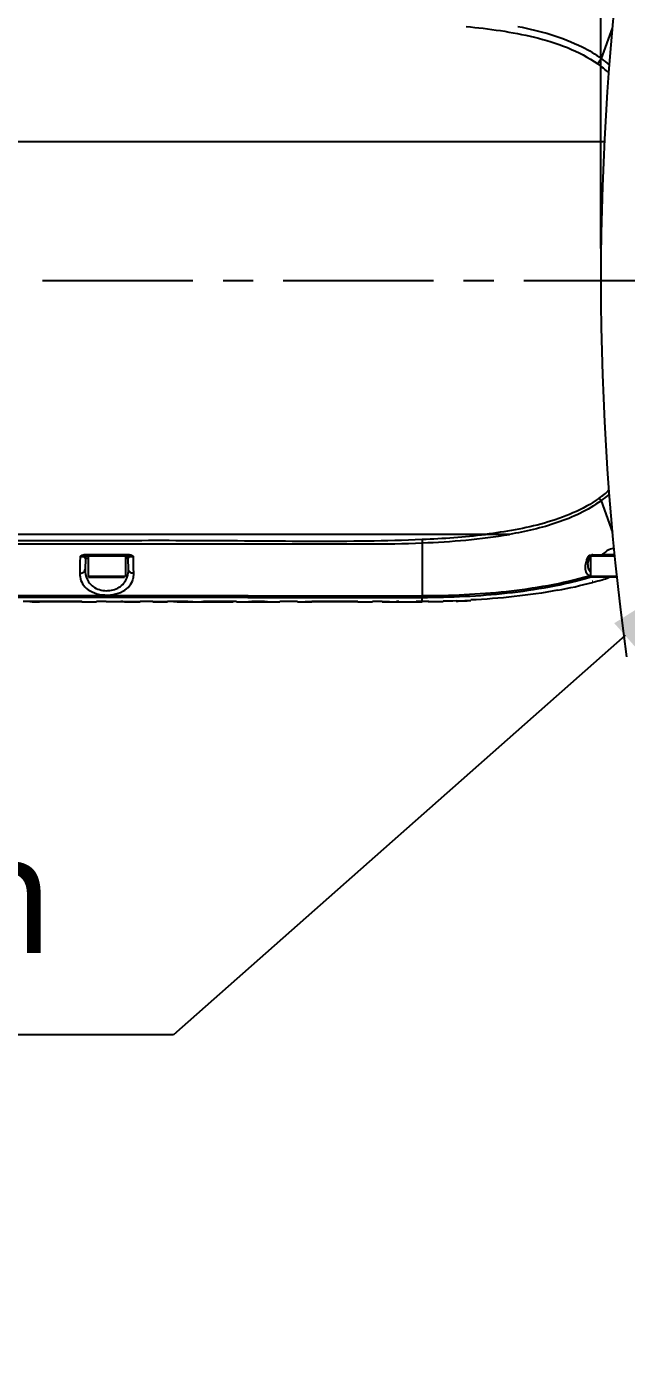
# Model space of a CAD drawing. Header units: millimetres. Extents: x 5828 to 6704, y 123 to 421.
# Drawn here: x 6415.58 to 6423.06, y 294.09 to 310.62 of the extents above; entities that cross this region are included whole.
import ezdxf
from ezdxf import colors
from ezdxf.entities.mleader import LeaderData, LeaderLine
from ezdxf.math import Vec2, Vec3

# ---------------------------------------------------------------- set-up
doc = ezdxf.new("R2010")
doc.units = ezdxf.units.MM
doc.linetypes.add('CENTER', pattern=[0.6, 0.375, -0.075, 0.075, -0.075])
for name, color, linetype in [('中心线', 7, 'Continuous'), ('外形图', 7, 'Continuous'), ('多重引线', 7, 'Continuous'), ('尺寸标注', 7, 'Continuous')]:
    doc.layers.add(name, color=color, linetype=linetype)
doc.styles.add('微软雅黑', font='msyh.ttc', dxfattribs={"height": 1.5})
doc.dimstyles.new('尺寸标注_1_15比例', dxfattribs={"dimtxt": 1.5, "dimasz": 1.25, "dimexe": 0.5, "dimexo": 0.4, "dimgap": 0.5, "dimtad": 1, "dimdec": 1, "dimlfac": 15, "dimdsep": 46, "dimtxsty": '微软雅黑', "dimcen": 0.09, "dimadec": 0, "dimazin": 0, "dimtp": 0.01, "dimtm": 0.01, "dimtfac": 1, "dimtdec": 1, "dimtofl": 0, "dimtmove": 0, "dimatfit": 3, "dimfxl": 1, "dimtolj": 1, "dimarcsym": 0})

# ---------------------------------------------------------------- blocks, each defined once
blk = doc.blocks.new('*D924')
at = {"layer": 'Defpoints', "color": 0}
for p in [(6422.741, 319.927), (6436.914, 311.115), (6422.741, 307.448)]:
    blk.add_point(p, dxfattribs=at)
at = {"layer": '尺寸标注', "color": 0, "lineweight": -2}
for p, q in [((6422.741, 307.848), (6422.741, 320.427)), ((6436.914, 311.515), (6436.914, 320.427)), ((6435.664, 319.927), (6423.991, 319.927))]:
    blk.add_line(p, q, dxfattribs=at)
at = {"layer": '尺寸标注', "color": 0}
for points in [[(6423.991, 320.136), (6423.991, 319.719), (6422.741, 319.927)], [(6435.664, 319.719), (6435.664, 320.136), (6436.914, 319.927)]]:
    blk.add_solid(points, dxfattribs=at)
at = {"layer": '尺寸标注', "color": 0, "insert": (6429.828, 321.206), "char_height": 1.5, "attachment_point": 5, "style": '微软雅黑'}
blk.add_mtext('\\A1;212.6', dxfattribs=at)

msp = doc.modelspace()

# ---------------------------------------------------------------- linework, layer by layer
at = {"layer": '中心线', "linetype": 'CENTER', "ltscale": 5}
msp.add_line((6403.7801, 307.4484), (6441.8463, 307.4484), dxfattribs=at)
at = {"layer": '外形图'}
for p, q in [((6422.7497, 310.215), (6422.8872, 310.5928)), ((6414.9045, 309.1817), (6422.7864, 309.1817)), ((6422.7431, 304.6998), (6422.8872, 304.304)), ((6421.2997, 304.2817), (6406.5933, 304.2817)), ((6416.3136, 304.0303), (6416.3465, 304.0303)), ((6416.3136, 304.0303), (6416.3465, 304.0303)), ((6416.3465, 304.0303), (6416.8144, 304.0301)), ((6416.8144, 304.0301), (6416.8466, 304.0301)), ((6416.8144, 304.0301), (6416.8466, 304.0301)), ((6420.5138, 304.1757), (6420.5138, 303.5178)), ((6422.9134, 304.0284), (6422.7656, 304.0284)), ((6416.2462, 303.9327), (6416.244, 303.7966)), ((6416.2474, 304.0044), (6416.2462, 303.9327)), ((6416.3132, 303.9823), (6416.3108, 303.8451)), ((6416.3471, 303.9823), (6416.3132, 303.9823)), ((6416.3139, 304.0151), (6416.8468, 304.0151)), ((6416.3471, 304.0151), (6416.3471, 303.7551)), ((6416.8138, 304.0151), (6416.8138, 303.7551)), ((6416.8477, 303.9823), (6416.8138, 303.9823)), ((6416.8501, 303.8439), (6416.8477, 303.9823)), ((6416.9142, 303.9326), (6416.9129, 304.0045)), ((6416.9155, 303.8627), (6416.9142, 303.9326)), ((6422.5786, 303.9069), (6422.5786, 303.9068)), ((6422.5956, 303.9793), (6422.6017, 303.9942)), ((6422.6138, 303.9823), (6422.5968, 303.9823)), ((6422.6116, 304.0125), (6422.6229, 304.0147)), ((6422.6138, 304.0151), (6422.6138, 303.7551)), ((6422.6229, 304.0147), (6422.6291, 304.0151)), ((6422.6285, 304.015), (6422.6241, 304.0151)), ((6422.6291, 304.0151), (6422.6291, 304.0151)), ((6422.6292, 304.0151), (6422.9147, 304.0151)), ((6422.6421, 304.0274), (6422.6795, 304.0274)), ((6422.6795, 304.0274), (6422.7168, 304.0275)), ((6422.7168, 304.0275), (6422.7284, 304.0275)), ((6422.7284, 304.0275), (6422.7542, 304.0275)), ((6416.8138, 303.7551), (6416.3471, 303.7551)), ((6416.3538, 303.7484), (6416.7998, 303.7484)), ((6416.9167, 303.7952), (6416.9155, 303.8627)), ((6422.9395, 303.7551), (6422.6138, 303.7551)), ((6422.9401, 303.7484), (6422.6204, 303.7484)), ((6422.2006, 303.5846), (6422.2006, 303.5846)), ((6422.641, 303.6959), (6422.6341, 303.6942)), ((6422.644, 303.6847), (6422.6372, 303.6828)), ((6415.5379, 303.4484), (6416.2714, 303.4484)), ((6416.2714, 303.4417), (6416.4515, 303.4417)), ((6416.4515, 303.4484), (6416.5734, 303.4484)), ((6416.5734, 303.4417), (6416.5734, 303.4432)), ((6416.5734, 303.4432), (6416.6448, 303.4432)), ((6416.9968, 303.4417), (6416.5734, 303.4417)), ((6416.7013, 303.443), (6416.7999, 303.4423)), ((6416.7553, 303.4484), (6416.7823, 303.4483)), ((6416.7553, 303.4417), (6416.7553, 303.4417)), ((6416.9968, 303.4483), (6417.1546, 303.4483)), ((6417.1546, 303.4416), (6417.1546, 303.4432)), ((6417.1546, 303.4432), (6417.3366, 303.4431)), ((6417.1546, 303.4416), (6417.3365, 303.4416)), ((6417.3365, 303.4483), (6417.5917, 303.4483)), ((6417.3366, 303.4431), (6417.3365, 303.4416)), ((6417.4126, 303.4431), (6417.6112, 303.4431)), ((6417.5917, 303.4416), (6417.7609, 303.4416)), ((6417.6874, 303.4421), (6418.1576, 303.4422)), ((6417.6874, 303.4421), (6417.8442, 303.4421)), ((6418.0812, 303.4417), (6417.7609, 303.4416)), ((6417.7609, 303.4416), (6417.7864, 303.4416)), ((6417.7609, 303.4416), (6417.7864, 303.4416)), ((6417.7864, 303.4416), (6417.7609, 303.4416)), ((6417.7864, 303.4483), (6418.1963, 303.4483)), ((6418.1067, 303.4418), (6418.0812, 303.4417)), ((6418.1321, 303.4419), (6418.1067, 303.4418)), ((6418.1576, 303.4422), (6418.1321, 303.4419)), ((6418.1963, 303.4417), (6418.3892, 303.4417)), ((6418.3892, 303.4484), (6418.5459, 303.4484)), ((6418.4398, 303.4433), (6418.496, 303.4433)), ((6418.5459, 303.4418), (6418.7388, 303.4419)), ((6418.7388, 303.4485), (6418.9581, 303.4486)), ((6418.9581, 303.4419), (6419.1385, 303.4419)), ((6419.2186, 303.4422), (6419.1385, 303.4419)), ((6419.2186, 303.4422), (6419.1815, 303.4421)), ((6419.7116, 303.4414), (6419.8929, 303.4412)), ((6419.8929, 303.4478), (6420.013, 303.4477)), ((6420.013, 303.4411), (6420.013, 303.4426)), ((6420.013, 303.4426), (6420.0844, 303.4426)), ((6420.013, 303.4411), (6420.1343, 303.441)), ((6420.0737, 303.441), (6420.2218, 303.4411)), ((6420.1409, 303.4423), (6420.2398, 303.4417)), ((6420.1949, 303.4477), (6420.2218, 303.4477)), ((6420.1949, 303.4411), (6420.1949, 303.441)), ((6420.2218, 303.4411), (6420.4364, 303.4415)), ((6420.4363, 303.4481), (6420.5138, 303.4484)), ((6420.5138, 303.4484), (6420.5136, 303.496)), ((6420.7762, 303.4466), (6420.7762, 303.445)), ((6420.9378, 303.4494), (6420.9378, 303.451)), ((6421.1185, 303.4585), (6421.1185, 303.4568)), ((6421.1185, 303.4585), (6421.1185, 303.4568))]:
    msp.add_line(p, q, dxfattribs=at)
for points in [[(6422.5786, 303.9069), (6422.5811, 303.9312), (6422.5919, 303.9699), (6422.5955, 303.9793)], [(6420.2218, 303.4411), (6420.2934, 303.4411), (6420.3649, 303.4413), (6420.4364, 303.4415)]]:
    msp.add_lwpolyline(points, dxfattribs=at)
for centre, radius, start, end in [((6457.408, 307.4484), 34.6667, 172.21929, 187.78071), ((6426.8728, 307.1902), 5.1137, 143.73539, 144.66148), ((6421.7499, 308.8055), 1.6454, 48.47793, 54.67411), ((6421.8798, 309.0041), 1.4909, 49.52748, 54.30691), ((6421.8105, 306.0004), 1.5594, 305.62958, 311.4413), ((6424.7957, 306.2218), 2.5554, 215.63713, 216.55732), ((6421.8848, 305.8903), 1.4677, 305.79121, 310.91429), ((6427.8432, 304.5236), 7.3377, 182.37192, 182.71703), ((6417.9715, 304.0403), 1.6579, 180.34582, 180.6308), ((6418.7472, 304.0402), 1.9007, 180.3037, 180.54903), ((6422.9897, 303.7857), 0.3375, 123.92438, 134.24959), ((6422.9796, 303.8001), 0.32, 122.17687, 123.85953), ((6422.9753, 303.807), 0.3118, 119.2266, 122.18231), ((6422.9225, 303.9536), 0.1552, 95.8592, 99.35028), ((6416.3465, 303.9817), 0.0333, 90, 179), ((6416.8144, 303.9817), 0.0333, 1, 90), ((6418.9148, 305.4586), 3.9446, 337.6995, 337.93184), ((6418.8613, 305.4802), 4.0023, 337.93217, 338.39196), ((6422.5737, 303.9882), 0.0235, 325.04053, 337.75083), ((6422.6325, 303.9817), 0.0333, 90.00563, 157.96632), ((6422.6422, 303.9177), 0.1097, 90.05057, 96.37396), ((6416.5979, 303.828), 0.2512, 340.11623, 341.91753), ((6416.683, 303.7859), 0.2334, 343.84399, 345.89581), ((6421.2857, 308.747), 5.2414, 285.01996, 286.31324), ((6421.3385, 308.5658), 5.0526, 286.31535, 287.31367), ((6421.132, 309.3467), 5.8604, 280.50575, 284.88208), ((6415.9689, 236.7964), 66.6471, 89.999819, 90.298636), ((6415.8849, 348.4914), 45.0496, 269.66507, 269.81801), ((6415.9751, 226.5681), 76.8742, 90.004446, 90.173887), ((6415.9498, 220.8125), 82.6309, 89.855345, 89.986591), ((6417.0012, 336.3105), 32.8689, 269.64897, 269.99225), ((6417.5919, 313.9178), 10.4762, 269.01929, 269.99882), ((6417.7892, 313.8334), 10.3918, 269.01881, 269.43895), ((6417.7859, 313.3424), 9.9008, 269.85534, 270.00284), ((6418.1938, 313.8847), 10.4431, 270.01382, 270.85248), ((6418.3858, 312.9384), 9.4967, 270.02034, 270.49321), ((6418.5418, 312.9575), 9.5157, 269.553, 270.02486), ((6418.7345, 313.9734), 10.5316, 269.19224, 270.02324), ((6419.3685, 247.9553), 55.4881, 89.93973, 90.1217), ((6419.3721, 245.1579), 58.2856, 89.767391, 89.946208), ((6420.3633, 327.8548), 24.4135, 269.71017, 270.17153), ((6420.3661, 326.581), 23.1397, 270.17409, 270.36584), ((6420.451, 319.0215), 15.5732, 270.23126, 270.52684), ((6420.4634, 318.1901), 14.7484, 270.50825, 271.2152), ((6420.4596, 318.3132), 14.87, 270.51899, 271.2199), ((6420.4899, 316.8986), 13.45, 271.21895, 271.90735), ((6420.5403, 315.3008), 11.8565, 271.9211, 272.79485), ((6420.5382, 315.3852), 11.9425, 271.91755, 272.78502)]:
    msp.add_arc(centre, radius, start, end, dxfattribs=at)
for points, knots in [([(6421.0606, 310.6151), (6421.2037, 310.6018), (6421.4896, 310.5679), (6422.0513, 310.4632), (6422.4684, 310.3135), (6422.7013, 310.148)], [0, 0, 0, 0, 0.2507349, 0.5014259, 1, 1, 1, 1]), ([(6421.7063, 310.6151), (6421.9818, 310.5619), (6422.3494, 310.4605), (6422.6735, 310.2697), (6422.7497, 310.215)], [0, 0, 0, 0, 0.7496185, 1, 1, 1, 1]), ([(6422.7189, 304.7329), (6422.5163, 304.5874), (6422.0412, 304.3957), (6421.5483, 304.3126), (6421.2997, 304.2817)], [0, 0, 0, 0, 0.4989848, 1, 1, 1, 1]), ([(6422.7431, 304.6998), (6422.578, 304.5806), (6422.201, 304.4065), (6421.8024, 304.3165), (6421.6012, 304.2817)], [0, 0, 0, 0, 0.499336, 1, 1, 1, 1]), ([(6409.6023, 304.2038), (6410.5114, 304.2035), (6411.875, 304.2031), (6413.6932, 304.2036), (6415.0569, 304.2025), (6416.4206, 304.2058), (6417.7845, 304.2098), (6419.1481, 304.1932), (6420.0577, 304.2009), (6420.5118, 304.2199)], [0, 0, 0, 0, 0.2499819, 0.3749778, 0.499977, 0.6249704, 0.7499731, 0.8750101, 1, 1, 1, 1]), ([(6409.6025, 304.1643), (6410.5117, 304.1648), (6411.8756, 304.1645), (6413.6941, 304.1647), (6415.058, 304.1643), (6416.4219, 304.1646), (6417.7859, 304.1626), (6419.1497, 304.1671), (6420.0595, 304.1569), (6420.5138, 304.1757)], [0, 0, 0, 0, 0.2499844, 0.3749816, 0.4999815, 0.6249835, 0.7499885, 0.8749916, 1, 1, 1, 1]), ([(6416.2474, 304.0044), (6416.2504, 304.009), (6416.2691, 304.0255), (6416.2949, 304.0303), (6416.3136, 304.0303)], [0, 0, 0, 0, 0.2267441, 1, 1, 1, 1]), ([(6416.8466, 304.0301), (6416.8615, 304.0301), (6416.8817, 304.0269), (6416.899, 304.0173), (6416.9028, 304.0146)], [0, 0, 0, 0, 0.7624675, 1, 1, 1, 1]), ([(6416.2759, 304.0025), (6416.2738, 304.0028), (6416.2643, 304.004), (6416.2547, 304.0045), (6416.2474, 304.0045)], [0, 0, 0, 0, 0.2282584, 1, 1, 1, 1]), ([(6416.3132, 303.9823), (6416.3133, 303.9868), (6416.3004, 303.9989), (6416.2861, 304.001), (6416.2759, 304.0025)], [0, 0, 0, 0, 0.3051007, 1, 1, 1, 1]), ([(6416.3139, 304.0151), (6416.3133, 304.0151), (6416.3145, 304.0189), (6416.3137, 304.0203), (6416.3137, 304.0221)], [0, 0, 0, 0, 0.2551004, 1, 1, 1, 1]), ([(6416.8468, 304.0151), (6416.8462, 304.0151), (6416.8474, 304.0188), (6416.8466, 304.0203), (6416.8466, 304.022)], [0, 0, 0, 0, 0.2551562, 1, 1, 1, 1]), ([(6416.9129, 304.0047), (6416.8987, 304.0046), (6416.8776, 304.0028), (6416.8567, 303.9951), (6416.8517, 303.9903)], [0, 0, 0, 0, 0.6708695, 1, 1, 1, 1]), ([(6422.544, 303.8799), (6422.5425, 303.8583), (6422.547, 303.8137), (6422.5756, 303.7778), (6422.5931, 303.7653)], [0, 0, 0, 0, 0.5013407, 1, 1, 1, 1]), ([(6422.5644, 303.9618), (6422.5616, 303.9548), (6422.5517, 303.9285), (6422.5453, 303.9006), (6422.544, 303.8799)], [0, 0, 0, 0, 0.2650625, 1, 1, 1, 1]), ([(6422.5644, 303.9618), (6422.5674, 303.9618), (6422.578, 303.9629), (6422.5886, 303.9684), (6422.593, 303.9747)], [0, 0, 0, 0, 0.2809403, 1, 1, 1, 1]), ([(6422.5824, 304.0064), (6422.5875, 304.0133), (6422.6042, 304.0217), (6422.6211, 304.0257), (6422.63, 304.0267)], [0, 0, 0, 0, 0.4878913, 1, 1, 1, 1]), ([(6422.5961, 304.0044), (6422.5953, 304.0047), (6422.5908, 304.006), (6422.5862, 304.0064), (6422.5824, 304.0065)], [0, 0, 0, 0, 0.1943468, 1, 1, 1, 1]), ([(6422.5827, 304.0065), (6422.5846, 304.0103), (6422.5964, 304.0083), (6422.6038, 304.0111), (6422.6079, 304.0123)], [0, 0, 0, 0, 0.5029066, 1, 1, 1, 1]), ([(6422.6017, 303.9942), (6422.6023, 303.9959), (6422.6028, 304.0008), (6422.5984, 304.0035), (6422.5961, 304.0044)], [0, 0, 0, 0, 0.4204219, 1, 1, 1, 1]), ([(6416.244, 303.7966), (6416.2435, 303.7662), (6416.2527, 303.7033), (6416.3064, 303.6175), (6416.4009, 303.5541), (6416.5244, 303.5223), (6416.6575, 303.5252), (6416.7778, 303.5626), (6416.8662, 303.6305), (6416.8986, 303.6911), (6416.9072, 303.7209)], [0, 0, 0, 0, 0.1025632, 0.2090076, 0.3315919, 0.4771136, 0.6330843, 0.7757915, 0.8950899, 1, 1, 1, 1]), ([(6416.244, 303.7966), (6416.2497, 303.7965), (6416.2707, 303.7983), (6416.292, 303.8085), (6416.3016, 303.8206)], [0, 0, 0, 0, 0.2703048, 1, 1, 1, 1]), ([(6416.3351, 303.7221), (6416.3548, 303.6798), (6416.4307, 303.5987), (6416.5946, 303.5654), (6416.754, 303.6134), (6416.8187, 303.6998), (6416.8342, 303.7425)], [0, 0, 0, 0, 0.2283702, 0.5067142, 0.7775624, 1, 1, 1, 1]), ([(6416.9167, 303.7952), (6416.911, 303.7951), (6416.8901, 303.7969), (6416.8689, 303.8072), (6416.8593, 303.8193)], [0, 0, 0, 0, 0.270089, 1, 1, 1, 1]), ([(6420.5136, 303.496), (6420.8673, 303.497), (6421.5748, 303.5275), (6422.2754, 303.6518), (6422.6148, 303.7507)], [0, 0, 0, 0, 0.5001314, 1, 1, 1, 1]), ([(6420.5138, 303.5178), (6420.8637, 303.5192), (6421.5634, 303.5485), (6422.2571, 303.6683), (6422.5931, 303.7653)], [0, 0, 0, 0, 0.5001698, 1, 1, 1, 1]), ([(6409.8087, 303.4927), (6410.7004, 303.4943), (6412.4844, 303.4963), (6415.1606, 303.4997), (6417.8371, 303.4982), (6419.6215, 303.4935), (6420.5136, 303.496)], [0, 0, 0, 0, 0.2499103, 0.4999346, 0.7499923, 1, 1, 1, 1]), ([(6409.838, 303.5101), (6410.7273, 303.5126), (6412.5063, 303.5164), (6415.1752, 303.5227), (6417.8445, 303.5195), (6419.6241, 303.5143), (6420.5138, 303.5178)], [0, 0, 0, 0, 0.2499012, 0.4999258, 0.7499868, 1, 1, 1, 1]), ([(6416.2714, 303.4417), (6416.2609, 303.4417), (6416.1601, 303.4423), (6416.0594, 303.4423), (6415.9691, 303.4423)], [0, 0, 0, 0, 0.1046805, 1, 1, 1, 1]), ([(6416.1584, 303.4432), (6416.1967, 303.4431), (6416.2944, 303.4429), (6416.3921, 303.4417), (6416.4515, 303.4417)], [0, 0, 0, 0, 0.3920155, 1, 1, 1, 1]), ([(6416.6448, 303.4432), (6416.6501, 303.4432), (6416.669, 303.4432), (6416.6878, 303.4431), (6416.7013, 303.443)], [0, 0, 0, 0, 0.2844588, 1, 1, 1, 1]), ([(6418.3492, 303.4428), (6418.3545, 303.4429), (6418.3847, 303.4432), (6418.4149, 303.4432), (6418.4398, 303.4433)], [0, 0, 0, 0, 0.1749277, 1, 1, 1, 1]), ([(6418.496, 303.4433), (6418.5052, 303.4433), (6418.5352, 303.4432), (6418.5652, 303.4432), (6418.586, 303.4429)], [0, 0, 0, 0, 0.3069957, 1, 1, 1, 1]), ([(6418.9581, 303.4419), (6418.9677, 303.4419), (6419.0652, 303.4427), (6419.1627, 303.4432), (6419.2506, 303.4434)], [0, 0, 0, 0, 0.0981428, 1, 1, 1, 1]), ([(6419.7116, 303.4414), (6419.6917, 303.4414), (6419.5274, 303.4426), (6419.3631, 303.4426), (6419.2186, 303.4422)], [0, 0, 0, 0, 0.1209262, 1, 1, 1, 1]), ([(6419.6088, 303.443), (6419.6459, 303.4429), (6419.7407, 303.4425), (6419.8354, 303.4412), (6419.8929, 303.4412)], [0, 0, 0, 0, 0.392628, 1, 1, 1, 1]), ([(6420.0844, 303.4426), (6420.0898, 303.4426), (6420.1086, 303.4425), (6420.1274, 303.4425), (6420.1409, 303.4423)], [0, 0, 0, 0, 0.2844133, 1, 1, 1, 1]), ([(6420.5136, 303.496), (6420.5137, 303.4967), (6420.5137, 303.5039), (6420.5138, 303.5112), (6420.5138, 303.5178)], [0, 0, 0, 0, 0.0905466, 1, 1, 1, 1]), ([(6420.5914, 303.4422), (6420.5919, 303.4422), (6420.593, 303.4426), (6420.5939, 303.4433), (6420.5943, 303.4438)], [0, 0, 0, 0, 0.4483553, 1, 1, 1, 1])]:
    msp.add_open_spline(points, degree=3, knots=knots, dxfattribs=at)
for points in [[(6420.5118, 304.2199), (6420.7753, 304.2309), (6421.0389, 304.2492), (6421.3006, 304.2817)], [(6420.5138, 304.1757), (6420.8777, 304.1908), (6421.2424, 304.2197), (6421.6012, 304.2817)], [(6421.6009, 304.2817), (6421.5005, 304.2817), (6421.4001, 304.2817), (6421.2998, 304.2817)], [(6422.8973, 304.1067), (6422.8712, 304.1025), (6422.8461, 304.092), (6422.8231, 304.0791)], [(6416.2478, 304.0044), (6416.2695, 304.0097), (6416.2916, 304.0151), (6416.3139, 304.0151)], [(6416.8468, 304.0151), (6416.8616, 304.0151), (6416.8763, 304.012), (6416.8909, 304.0092)], [(6416.8517, 303.9903), (6416.8495, 303.9883), (6416.8476, 303.9853), (6416.8477, 303.9823)], [(6416.8909, 304.0092), (6416.8979, 304.0078), (6416.9051, 304.0067), (6416.9119, 304.0046)], [(6416.9028, 304.0146), (6416.9067, 304.0118), (6416.9104, 304.0086), (6416.9129, 304.0045)], [(6422.5786, 303.9068), (6422.5782, 303.8868), (6422.5809, 303.8661), (6422.5881, 303.8475)], [(6422.6079, 304.0123), (6422.6102, 304.013), (6422.6126, 304.0135), (6422.615, 304.0138)], [(6422.615, 304.0138), (6422.6197, 304.0146), (6422.6244, 304.0151), (6422.6291, 304.0151)], [(6422.6292, 304.0151), (6422.6327, 304.0151), (6422.6361, 304.0179), (6422.6383, 304.0207)], [(6422.6383, 304.0207), (6422.6398, 304.0228), (6422.6411, 304.0251), (6422.6421, 304.0274)], [(6422.7455, 304.0206), (6422.7486, 304.0226), (6422.7516, 304.0249), (6422.7542, 304.0275)], [(6416.3016, 303.8206), (6416.307, 303.8274), (6416.3107, 303.8363), (6416.3108, 303.8451)], [(6416.3108, 303.8451), (6416.3101, 303.8033), (6416.3176, 303.76), (6416.3351, 303.7221)], [(6416.8367, 303.75), (6416.8465, 303.78), (6416.8506, 303.8123), (6416.8501, 303.8439)], [(6416.8593, 303.8193), (6416.8539, 303.8262), (6416.8502, 303.8351), (6416.8501, 303.8439)], [(6416.9094, 303.729), (6416.9148, 303.7505), (6416.9171, 303.773), (6416.9167, 303.7952)], [(6422.5881, 303.8475), (6422.5935, 303.8337), (6422.6016, 303.8206), (6422.6118, 303.81)], [(6422.5931, 303.7653), (6422.6021, 303.7704), (6422.6097, 303.7785), (6422.6147, 303.7875)], [(6422.5931, 303.7653), (6422.5984, 303.7594), (6422.6059, 303.7548), (6422.6138, 303.7536)], [(6422.2006, 303.5845), (6421.8437, 303.5179), (6421.4808, 303.4812), (6421.1181, 303.4635)], [(6419.1385, 303.4486), (6419.3296, 303.4486), (6419.5206, 303.4484), (6419.7116, 303.4481)]]:
    msp.add_open_spline(points, degree=3, dxfattribs=at)

# ---------------------------------------------------------------- dimensions: what is measured, and where the dimension line sits
at = {"layer": '尺寸标注'}
dim = msp.add_linear_dim(base=(6422.7414, 319.9272), p1=(6436.9138, 311.1151), p2=(6422.7414, 307.4484), dimstyle='尺寸标注_1_15比例', dxfattribs=at)
dim.commit()
dim.dimension.update_dxf_attribs({"geometry": '*D924', "text_midpoint": (6429.8276, 321.2063)})

# ---------------------------------------------------------------- leaders
at = {"layer": '多重引线'}
ml = msp.add_multileader_mtext('Standard', dxfattribs=at)
ml.set_content('\\A1;2×{\\C256;Φ6H7({\\H0.7x;\\S+0.012^   0;}) through}', style='微软雅黑')
ml.set_leader_properties()
ml.build(insert=Vec2(0, 0))
ml.multileader.update_dxf_attribs({"text_left_attachment_type": 5, "text_right_attachment_type": 5, "dogleg_length": 1, "arrow_head_size": 1.25})
ctx = ml.context
ctx.base_point, ctx.char_height, ctx.arrow_head_size, ctx.landing_gap_size, ctx.plane_origin = Vec3(6393.5025, 298.04), 1.5, 1.25, 0.5, Vec3(6423.9804, 303.8484)
ctx.left_attachment, ctx.right_attachment, ctx.text_align_type = 5, 5, 2
notes = []
notes.append((ctx, [(0, (1, 1, 0), (6417.4145, 298.04), (-1, 0), 1, [(0, [(6423.9804, 303.8484)], 0, [])])]))
ctx.mtext.insert, ctx.mtext.alignment, ctx.mtext.flow_direction = Vec3(6415.9145, 301.0704), 3, 5
for ctx, leaders in notes:
    for number, flags, end, landing, length, lines in leaders:
        leader = LeaderData()
        leader.index, (leader.has_last_leader_line, leader.has_dogleg_vector, leader.attachment_direction) = number, flags
        leader.last_leader_point, leader.dogleg_vector, leader.dogleg_length = Vec3(end), Vec3(landing), length
        for number, points, colour, breaks in lines:
            line = LeaderLine()
            line.index, line.vertices, line.color, line.breaks = number, Vec3.list(points), colors.encode_raw_color(colour), breaks
            leader.lines.append(line)
        ctx.leaders.append(leader)

doc.saveas('drawing.dxf')
